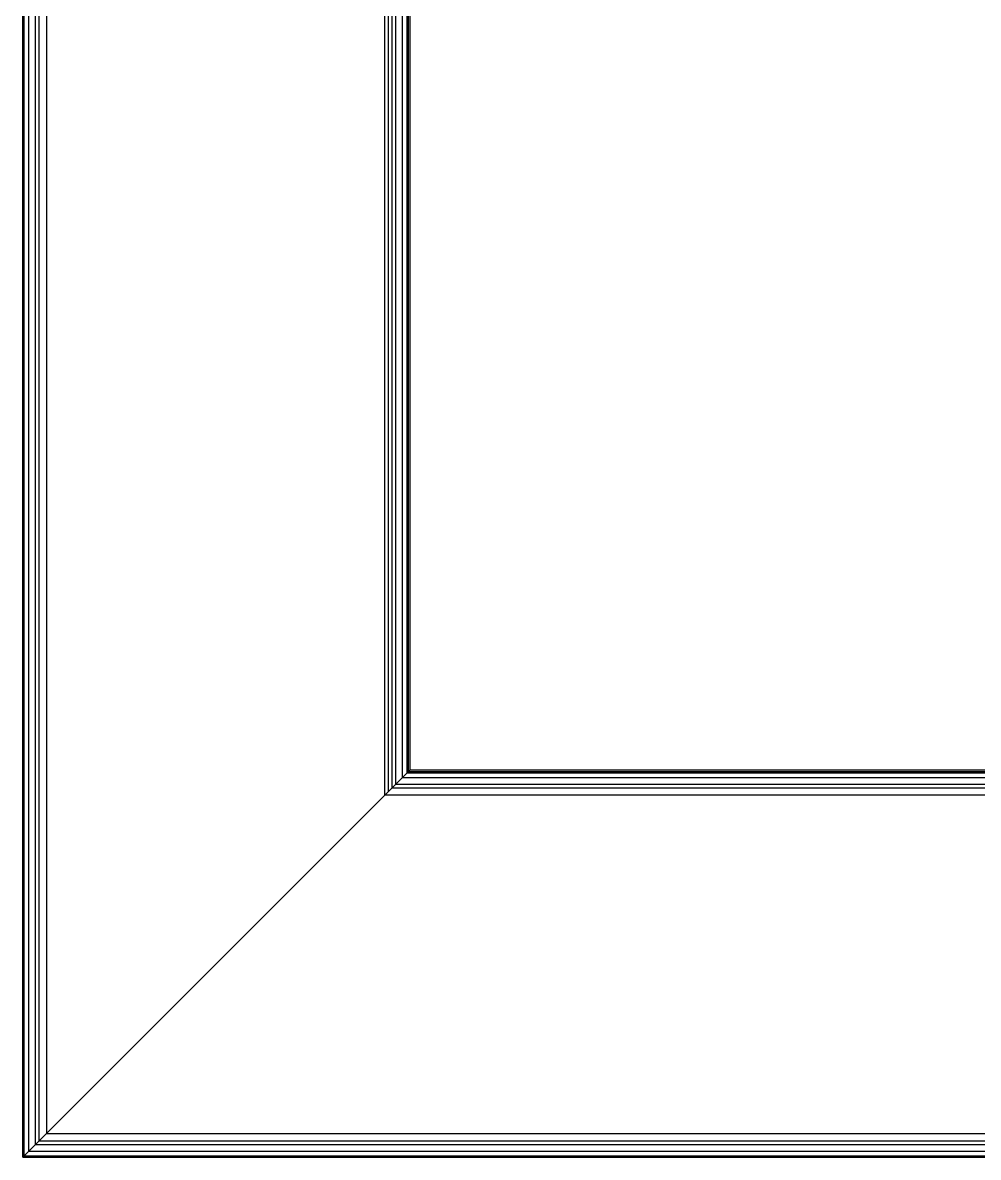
# Model space of a CAD drawing. Header units: millimetres. Extents: x 3440 to 9380, y -3644 to 556.
# Drawn here: x 7158.9 to 7407.3, y -603.1 to -308.2 of the extents above; entities that cross this region are included whole.
import ezdxf

# ---------------------------------------------------------------- set-up
doc = ezdxf.new("R2010")
doc.units = ezdxf.units.MM

msp = doc.modelspace()

# ---------------------------------------------------------------- linework, layer by layer
for p, q in [((7158.95, -603.08), (7158.95, -13.65)), ((7159.33, -602.7), (7159.33, -14.03)), ((7160.55, -601.48), (7160.55, -15.26)), ((7162.27, -599.76), (7162.27, -16.97)), ((7163.22, -598.81), (7163.22, -17.92)), ((7165.12, -19.82), (7165.12, -596.91)), ((7253.06, -508.97), (7253.06, -107.77)), ((7254, -508.03), (7254, -108.7)), ((7254.96, -507.07), (7254.96, -109.66)), ((7255.91, -506.12), (7255.91, -110.61)), ((7257.63, -504.4), (7257.63, -112.33)), ((7258.86, -503.17), (7258.86, -113.56)), ((7259.23, -502.8), (7259.23, -113.94)), ((7259.52, -254.15), (7259.52, -502.51)), ((7257.63, -504.4), (7258.86, -503.17)), ((7259.23, -502.8), (7258.86, -503.17)), ((7258.86, -503.17), (7652.64, -503.17)), ((7259.23, -502.8), (7259.52, -502.51)), ((7259.23, -502.8), (7651.69, -502.8)), ((7649.8, -502.51), (7259.52, -502.51)), ((7254.96, -507.07), (7254, -508.03)), ((7255.91, -506.12), (7254.96, -507.07)), ((7254.96, -507.07), (7655.97, -507.07)), ((7255.91, -506.12), (7257.63, -504.4)), ((7255.91, -506.12), (7655.59, -506.12)), ((7257.63, -504.4), (7654.36, -504.4)), ((7253.06, -508.97), (7165.12, -596.91)), ((7254, -508.03), (7253.06, -508.97)), ((7656.25, -508.97), (7253.06, -508.97)), ((7163.22, -598.81), (7165.12, -596.91)), ((7165.12, -596.91), (7656.25, -596.91)), ((7159.33, -602.7), (7160.55, -601.48)), ((7160.55, -601.48), (7162.27, -599.76)), ((7160.55, -601.48), (7654.36, -601.48)), ((7163.22, -598.81), (7162.27, -599.76)), ((7162.27, -599.76), (7655.59, -599.76)), ((7163.22, -598.81), (7655.97, -598.81)), ((7159.33, -602.7), (7158.95, -603.08)), ((7158.95, -603.08), (7651.69, -603.08)), ((7159.33, -602.7), (7652.64, -602.7))]:
    msp.add_line(p, q)

doc.saveas('drawing.dxf')
